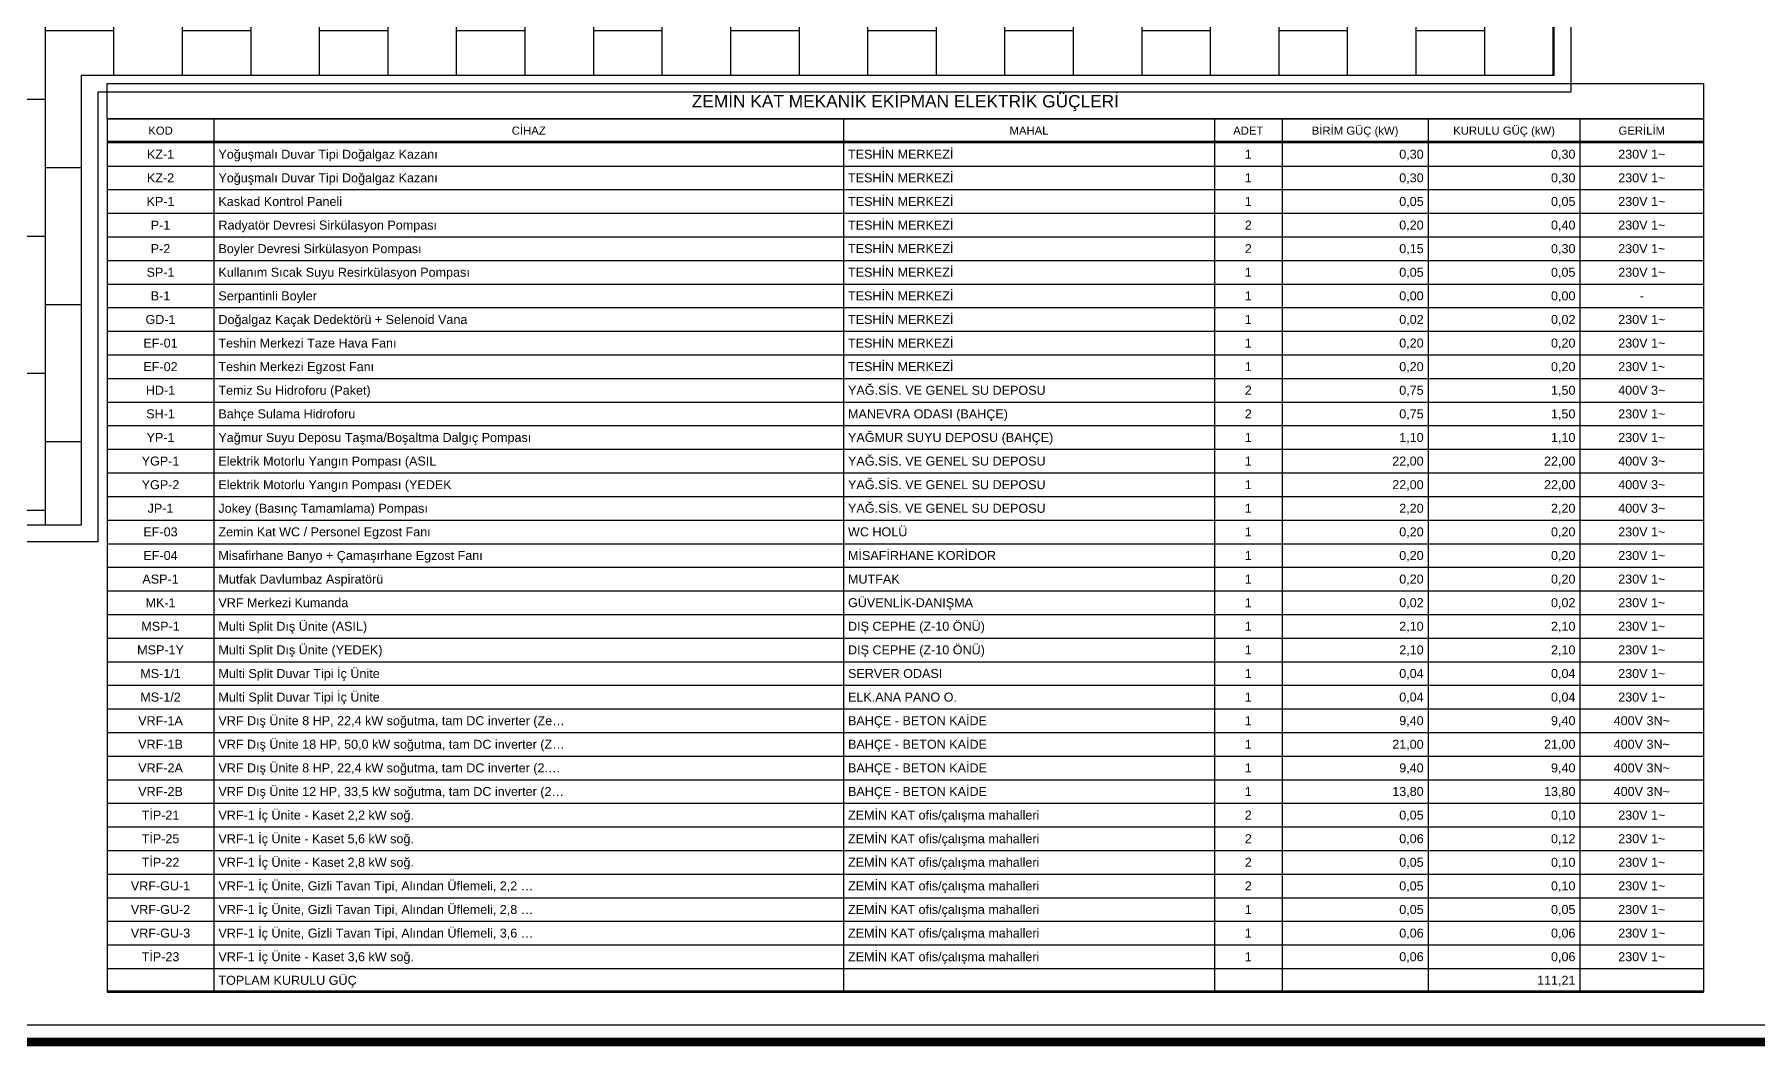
# Model space of a CAD drawing. Header units: inches. Extents: x 21 to 32698, y 13 to 3712.
# Drawn here: x 5585 to 7118, y 13 to 914 of the extents above; entities that cross this region are included whole.
import ezdxf
from ezdxf.enums import TextEntityAlignment as Align

# ---------------------------------------------------------------- set-up
doc = ezdxf.new("R2010")
doc.units = ezdxf.units.IN
doc.header["$MEASUREMENT"] = 0
doc.layers.add('MEK-ELK-TABLO', color=7, linetype='Continuous')
doc.layers.add('MEK-ELK-TABLO-CIZGI', color=8, linetype='Continuous')
for name, color, linetype, lineweight in [('Z_MİM_-KM-Pafta', 8, 'Continuous', 25), ('Z_MİM_-KM-PATTERN-00', 8, 'Continuous', 25), ('Z_MİM_-KM-PAVEMENT', 8, 'Continuous', 25), ('Z_MİM_-KM-STRS', 8, 'Continuous', 25), ('Z_MİM_00', 8, 'Continuous', 25)]:
    doc.layers.add(name, color=color, linetype=linetype, lineweight=lineweight)
doc.styles.add('MEK_ELK', font='arial.ttf')
doc.styles.add('STYLE1', font='arial.ttf', dxfattribs={"height": 1})

# ---------------------------------------------------------------- blocks, each defined once
blk = doc.blocks.new('*U4')
at = {"layer": 'Z_MİM_-KM-Pafta', "ltscale": 0.5, "const_width": 8}
blk.add_lwpolyline([(15, 3690), (5985, 3690), (5985, 0), (15, 0)], close=True, dxfattribs=at)
at = {"layer": 'Z_MİM_-KM-Pafta', "ltscale": 0.5}
blk.add_lwpolyline([(203.7, 3675), (5915, 3675, -0.414214), (5970, 3620), (5970, 70, -0.414214), (5915, 15), (85, 15, -0.414214), (30, 70), (30, 3499.6)], format="xyb", dxfattribs=at)
at = {"color": 7, "style": 'STYLE1'}
blk.add_attdef('00', (5783, 90.2), '', height=80.5, dxfattribs=at)
at = {"layer": 'Z_MİM_-KM-Pafta', "color": 7, "style": 'STYLE1'}
for tag, p, height in [('PAFTA_ADI', (5425.8, 251), 33), ('REVIZYON', (5505.9, 178.5), 12.9), ('OLCEK', (5505.9, 76), 12.9)]:
    blk.add_attdef(tag, p, '', height=height, dxfattribs=at)
blk = doc.blocks.new('TRETUVAR')
at = {"layer": 'Z_MİM_-KM-PATTERN-00'}
h = blk.add_hatch(dxfattribs=at)
h.set_pattern_fill('AR-B816', color=256, scale=0.3, angle=90)
h.set_pattern_definition([(90, (21322.77, 490.03), (-60.96, 4e-15), []), (180, (21322.77, 490.03), (-60.96, -60.96), [60.96, -60.96])])
h.paths.add_polyline_path([(22632.8, 2700), (19252.8, 2700), (19252.8, 2750), (19097.8, 2750), (19097.8, 2610), (22542.8, 2610), (22542.8, 2080.1), (22697.8, 2080.1), (22697.8, 1460.1), (22542.8, 1460.1), (22542.8, 980), (21222.8, 980), (21222.8, 590), (20152.8, 590), (20152.8, 980), (19012.8, 980), (19012.8, 1635), (18722.8, 1635), (18722.8, 2610), (18807.8, 2610), (18807.8, 2750), (18632.8, 2750), (18632.8, 1545), (18922.8, 1545), (18922.8, 890), (19882.8, 890), (19882.8, 665), (20022.8, 665), (20022.8, 490), (21322.8, 490), (21322.8, 890), (22632.8, 890), (22632.8, 1220.1), (22797.8, 1220.1), (22797.8, 2180.1), (22632.8, 2180.1)])
h.paths.add_polyline_path([(19082.8, 2750), (18822.8, 2750), (18822.8, 2610), (19082.8, 2610)], flags=16)
at = {"layer": 'Z_MİM_-KM-PAVEMENT'}
for points in [[(19097.8, 2765), (19267.8, 2765), (19267.8, 2715), (22647.8, 2715), (22647.8, 2195.1), (22812.8, 2195.1), (22812.8, 1195.1), (22647.8, 1195.1), (22647.8, 875), (21337.8, 875), (21337.8, 475), (19867.8, 475), (19867.8, 875), (18907.8, 875), (18907.8, 1530), (18617.8, 1530), (18617.8, 2765), (18807.8, 2765)], [(19097.8, 2750), (19252.8, 2750), (19252.8, 2700), (22632.8, 2700), (22632.8, 2180.1), (22797.8, 2180.1), (22797.8, 1210.1), (22632.8, 1210.1), (22632.8, 890), (21322.8, 890), (21322.8, 490), (20022.8, 490)]]:
    blk.add_lwpolyline(points, dxfattribs=at)

msp = doc.modelspace()

# ---------------------------------------------------------------- linework, layer by layer
at = {"layer": 'MEK-ELK-TABLO-CIZGI'}
for p, q in [((5650, 838.5), (5650, 61.5)), ((5650, 838.5), (7070, 838.5)), ((5745, 838.5), (5745, 61.5)), ((6305, 838.5), (6305, 61.5)), ((6635, 838.5), (6635, 61.5)), ((6695, 838.5), (6695, 61.5)), ((6825, 838.5), (6825, 61.5)), ((6960, 838.5), (6960, 61.5)), ((7070, 838.5), (7070, 61.5)), ((5650, 818.7), (7070, 818.7)), ((5650, 817.5), (7070, 817.5)), ((5650, 796.5), (7070, 796.5)), ((5650, 775.5), (7070, 775.5)), ((5650, 754.5), (7070, 754.5)), ((5650, 733.5), (7070, 733.5)), ((5650, 712.5), (7070, 712.5)), ((5650, 691.5), (7070, 691.5)), ((5650, 670.5), (7070, 670.5)), ((5650, 649.5), (7070, 649.5)), ((5650, 628.5), (7070, 628.5)), ((5650, 607.5), (7070, 607.5)), ((5650, 586.5), (7070, 586.5)), ((5650, 565.5), (7070, 565.5)), ((5650, 544.5), (7070, 544.5)), ((5650, 523.5), (7070, 523.5)), ((5650, 502.5), (7070, 502.5)), ((5650, 481.5), (7070, 481.5)), ((5650, 460.5), (7070, 460.5)), ((5650, 439.5), (7070, 439.5)), ((5650, 418.5), (7070, 418.5)), ((5650, 397.5), (7070, 397.5)), ((5650, 376.5), (7070, 376.5)), ((5650, 355.5), (7070, 355.5)), ((5650, 334.5), (7070, 334.5)), ((5650, 313.5), (7070, 313.5)), ((5650, 292.5), (7070, 292.5)), ((5650, 271.5), (7070, 271.5)), ((5650, 250.5), (7070, 250.5)), ((5650, 229.5), (7070, 229.5)), ((5650, 208.5), (7070, 208.5)), ((5650, 187.5), (7070, 187.5)), ((5650, 166.5), (7070, 166.5)), ((5650, 145.5), (7070, 145.5)), ((5650, 124.5), (7070, 124.5)), ((5650, 103.5), (7070, 103.5)), ((5650, 82.5), (7070, 82.5)), ((5650, 62.7), (7070, 62.7)), ((5650, 61.5), (7070, 61.5))]:
    msp.add_line(p, q, dxfattribs=at)
msp.add_lwpolyline([(5650, 870), (7070, 870), (7070, 838.5), (5650, 838.5)], close=True, dxfattribs=at)

# ---------------------------------------------------------------- block references
at = {"layer": 'Z_MİM_-KM-STRS'}
msp.add_blockref('TRETUVAR', (-15696, -12.9), dxfattribs=at)
at = {"layer": 'Z_MİM_00'}
msp.add_blockref('*U4', (2309.8, 17.1), dxfattribs=at)

# ---------------------------------------------------------------- texts
at = {"layer": 'MEK-ELK-TABLO', "style": 'MEK_ELK'}
for s, height, p in [('ZEMİN KAT MEKANİK EKİPMAN ELEKTRİK GÜÇLERİ', 11, (6360, 854.2)), ('KOD', 7.2, (5697.5, 828)), ('CİHAZ', 7.2, (6025, 828)), ('MAHAL', 7.2, (6470, 828)), ('ADET', 7.2, (6665, 828)), ('BİRİM GÜÇ (kW)', 7.2, (6760, 828)), ('KURULU GÜÇ (kW)', 7.2, (6892.5, 828)), ('GERİLİM', 7.2, (7015, 828)), ('KZ-1', 8, (5697.5, 807)), ('1', 8, (6665, 807)), ('230V 1~', 8, (7015, 807)), ('KZ-2', 8, (5697.5, 786)), ('1', 8, (6665, 786)), ('230V 1~', 8, (7015, 786)), ('KP-1', 8, (5697.5, 765)), ('1', 8, (6665, 765)), ('230V 1~', 8, (7015, 765)), ('P-1', 8, (5697.5, 744)), ('2', 8, (6665, 744)), ('230V 1~', 8, (7015, 744)), ('P-2', 8, (5697.5, 723)), ('2', 8, (6665, 723)), ('230V 1~', 8, (7015, 723)), ('SP-1', 8, (5697.5, 702)), ('1', 8, (6665, 702)), ('230V 1~', 8, (7015, 702)), ('B-1', 8, (5697.5, 681)), ('1', 8, (6665, 681)), ('-', 8, (7015, 681)), ('GD-1', 8, (5697.5, 660)), ('1', 8, (6665, 660)), ('230V 1~', 8, (7015, 660)), ('EF-01', 8, (5697.5, 639)), ('1', 8, (6665, 639)), ('230V 1~', 8, (7015, 639)), ('EF-02', 8, (5697.5, 618)), ('1', 8, (6665, 618)), ('230V 1~', 8, (7015, 618)), ('HD-1', 8, (5697.5, 597)), ('2', 8, (6665, 597)), ('400V 3~', 8, (7015, 597)), ('SH-1', 8, (5697.5, 576)), ('2', 8, (6665, 576)), ('230V 1~', 8, (7015, 576)), ('YP-1', 8, (5697.5, 555)), ('1', 8, (6665, 555)), ('230V 1~', 8, (7015, 555)), ('YGP-1', 8, (5697.5, 534)), ('1', 8, (6665, 534)), ('400V 3~', 8, (7015, 534)), ('YGP-2', 8, (5697.5, 513)), ('1', 8, (6665, 513)), ('400V 3~', 8, (7015, 513)), ('JP-1', 8, (5697.5, 492)), ('1', 8, (6665, 492)), ('400V 3~', 8, (7015, 492)), ('EF-03', 8, (5697.5, 471)), ('230V 1~', 8, (7015, 471)), ('1', 8, (6665, 471)), ('EF-04', 8, (5697.5, 450)), ('1', 8, (6665, 450)), ('230V 1~', 8, (7015, 450)), ('ASP-1', 8, (5697.5, 429)), ('1', 8, (6665, 429)), ('230V 1~', 8, (7015, 429)), ('MK-1', 8, (5697.5, 408)), ('1', 8, (6665, 408)), ('230V 1~', 8, (7015, 408)), ('MSP-1', 8, (5697.5, 387)), ('1', 8, (6665, 387)), ('230V 1~', 8, (7015, 387)), ('MSP-1Y', 8, (5697.5, 366)), ('1', 8, (6665, 366)), ('230V 1~', 8, (7015, 366)), ('MS-1/1', 8, (5697.5, 345)), ('1', 8, (6665, 345)), ('230V 1~', 8, (7015, 345)), ('MS-1/2', 8, (5697.5, 324)), ('1', 8, (6665, 324)), ('230V 1~', 8, (7015, 324)), ('VRF-1A', 8, (5697.5, 303)), ('1', 8, (6665, 303)), ('400V 3N~', 8, (7015, 303)), ('VRF-1B', 8, (5697.5, 282)), ('1', 8, (6665, 282)), ('400V 3N~', 8, (7015, 282)), ('VRF-2A', 8, (5697.5, 261)), ('1', 8, (6665, 261)), ('400V 3N~', 8, (7015, 261)), ('VRF-2B', 8, (5697.5, 240)), ('1', 8, (6665, 240)), ('400V 3N~', 8, (7015, 240)), ('TİP-21', 8, (5697.5, 219)), ('2', 8, (6665, 219)), ('230V 1~', 8, (7015, 219)), ('TİP-25', 8, (5697.5, 198)), ('2', 8, (6665, 198)), ('230V 1~', 8, (7015, 198)), ('TİP-22', 8, (5697.5, 177)), ('2', 8, (6665, 177)), ('230V 1~', 8, (7015, 177)), ('VRF-GU-1', 8, (5697.5, 156)), ('2', 8, (6665, 156)), ('230V 1~', 8, (7015, 156)), ('VRF-GU-2', 8, (5697.5, 135)), ('1', 8, (6665, 135)), ('230V 1~', 8, (7015, 135)), ('VRF-GU-3', 8, (5697.5, 114)), ('1', 8, (6665, 114)), ('230V 1~', 8, (7015, 114)), ('TİP-23', 8, (5697.5, 93)), ('1', 8, (6665, 93)), ('230V 1~', 8, (7015, 93))]:
    msp.add_text(s, height=height, dxfattribs=at).set_placement(p, align=Align.MIDDLE_CENTER)
for s, p in [('TESHİN MERKEZİ', (6309, 807)), ('Yoğuşmalı Duvar Tipi Doğalgaz Kazanı', (5749, 807)), ('Yoğuşmalı Duvar Tipi Doğalgaz Kazanı', (5749, 786)), ('TESHİN MERKEZİ', (6309, 786)), ('Kaskad Kontrol Paneli', (5749, 765)), ('TESHİN MERKEZİ', (6309, 765)), ('Radyatör Devresi Sirkülasyon Pompası', (5749, 744)), ('TESHİN MERKEZİ', (6309, 744)), ('Boyler Devresi Sirkülasyon Pompası', (5749, 723)), ('TESHİN MERKEZİ', (6309, 723)), ('Kullanım Sıcak Suyu Resirkülasyon Pompası', (5749, 702)), ('TESHİN MERKEZİ', (6309, 702)), ('Serpantinli Boyler', (5749, 681)), ('TESHİN MERKEZİ', (6309, 681)), ('Doğalgaz Kaçak Dedektörü + Selenoid Vana', (5749, 660)), ('TESHİN MERKEZİ', (6309, 660)), ('TESHİN MERKEZİ', (6309, 639)), ('Teshin Merkezi Taze Hava Fanı', (5749, 639)), ('Teshin Merkezi Egzost Fanı', (5749, 618)), ('TESHİN MERKEZİ', (6309, 618)), ('Temiz Su Hidroforu (Paket)', (5749, 597)), ('YAĞ.SİS. VE GENEL SU DEPOSU', (6309, 597)), ('Bahçe Sulama Hidroforu', (5749, 576)), ('MANEVRA ODASI (BAHÇE)', (6309, 576)), ('Yağmur Suyu Deposu Taşma/Boşaltma Dalgıç Pompası', (5749, 555)), ('YAĞMUR SUYU DEPOSU (BAHÇE)', (6309, 555)), ('Elektrik Motorlu Yangın Pompası (ASIL', (5749, 534)), ('YAĞ.SİS. VE GENEL SU DEPOSU', (6309, 534)), ('Elektrik Motorlu Yangın Pompası (YEDEK', (5749, 513)), ('YAĞ.SİS. VE GENEL SU DEPOSU', (6309, 513)), ('Jokey (Basınç Tamamlama) Pompası', (5749, 492)), ('YAĞ.SİS. VE GENEL SU DEPOSU', (6309, 492)), ('Zemin Kat WC / Personel Egzost Fanı', (5749, 471)), ('WC HOLÜ', (6309, 471)), ('Misafirhane Banyo + Çamaşırhane Egzost Fanı', (5749, 450)), ('MİSAFİRHANE KORİDOR', (6309, 450)), ('Mutfak Davlumbaz Aspiratörü', (5749, 429)), ('MUTFAK', (6309, 429)), ('GÜVENLİK-DANIŞMA', (6309, 408)), ('VRF Merkezi Kumanda', (5749, 408)), ('Multi Split Dış Ünite (ASIL)', (5749, 387)), ('DIŞ CEPHE (Z-10 ÖNÜ)', (6309, 387)), ('Multi Split Dış Ünite (YEDEK)', (5749, 366)), ('DIŞ CEPHE (Z-10 ÖNÜ)', (6309, 366)), ('Multi Split Duvar Tipi İç Ünite', (5749, 345)), ('SERVER ODASI', (6309, 345)), ('Multi Split Duvar Tipi İç Ünite', (5749, 324)), ('ELK.ANA PANO O.', (6309, 324)), ('VRF Dış Ünite 8 HP, 22,4 kW soğutma, tam DC inverter (Ze…', (5749, 303)), ('BAHÇE - BETON KAİDE', (6309, 303)), ('VRF Dış Ünite 18 HP, 50,0 kW soğutma, tam DC inverter (Z…', (5749, 282)), ('BAHÇE - BETON KAİDE', (6309, 282)), ('VRF Dış Ünite 8 HP, 22,4 kW soğutma, tam DC inverter (2.…', (5749, 261)), ('BAHÇE - BETON KAİDE', (6309, 261)), ('VRF Dış Ünite 12 HP, 33,5 kW soğutma, tam DC inverter (2…', (5749, 240)), ('BAHÇE - BETON KAİDE', (6309, 240)), ('VRF-1 İç Ünite - Kaset 2,2 kW soğ.', (5749, 219)), ('ZEMİN KAT ofis/çalışma mahalleri', (6309, 219)), ('VRF-1 İç Ünite - Kaset 5,6 kW soğ.', (5749, 198)), ('ZEMİN KAT ofis/çalışma mahalleri', (6309, 198)), ('VRF-1 İç Ünite - Kaset 2,8 kW soğ.', (5749, 177)), ('ZEMİN KAT ofis/çalışma mahalleri', (6309, 177)), ('VRF-1 İç Ünite, Gizli Tavan Tipi, Alından Üflemeli, 2,2 …', (5749, 156)), ('ZEMİN KAT ofis/çalışma mahalleri', (6309, 156)), ('VRF-1 İç Ünite, Gizli Tavan Tipi, Alından Üflemeli, 2,8 …', (5749, 135)), ('ZEMİN KAT ofis/çalışma mahalleri', (6309, 135)), ('VRF-1 İç Ünite, Gizli Tavan Tipi, Alından Üflemeli, 3,6 …', (5749, 114)), ('ZEMİN KAT ofis/çalışma mahalleri', (6309, 114)), ('VRF-1 İç Ünite - Kaset 3,6 kW soğ.', (5749, 93)), ('ZEMİN KAT ofis/çalışma mahalleri', (6309, 93)), ('TOPLAM KURULU GÜÇ', (5749, 72))]:
    msp.add_text(s, height=8, dxfattribs=at).set_placement(p, align=Align.MIDDLE_LEFT)
for s, p in [('0,30', (6821, 807)), ('0,30', (6956, 807)), ('0,30', (6821, 786)), ('0,30', (6956, 786)), ('0,05', (6821, 765)), ('0,05', (6956, 765)), ('0,20', (6821, 744)), ('0,40', (6956, 744)), ('0,15', (6821, 723)), ('0,30', (6956, 723)), ('0,05', (6821, 702)), ('0,05', (6956, 702)), ('0,00', (6821, 681)), ('0,00', (6956, 681)), ('0,02', (6821, 660)), ('0,02', (6956, 660)), ('0,20', (6821, 639)), ('0,20', (6956, 639)), ('0,20', (6821, 618)), ('0,20', (6956, 618)), ('0,75', (6821, 597)), ('1,50', (6956, 597)), ('0,75', (6821, 576)), ('1,50', (6956, 576)), ('1,10', (6821, 555)), ('1,10', (6956, 555)), ('22,00', (6821, 534)), ('22,00', (6956, 534)), ('22,00', (6821, 513)), ('22,00', (6956, 513)), ('2,20', (6821, 492)), ('2,20', (6956, 492)), ('0,20', (6821, 471)), ('0,20', (6956, 471)), ('0,20', (6821, 450)), ('0,20', (6956, 450)), ('0,20', (6821, 429)), ('0,20', (6956, 429)), ('0,02', (6821, 408)), ('0,02', (6956, 408)), ('2,10', (6821, 387)), ('2,10', (6956, 387)), ('2,10', (6821, 366)), ('2,10', (6956, 366)), ('0,04', (6821, 345)), ('0,04', (6956, 345)), ('0,04', (6821, 324)), ('0,04', (6956, 324)), ('9,40', (6821, 303)), ('9,40', (6956, 303)), ('21,00', (6821, 282)), ('21,00', (6956, 282)), ('9,40', (6821, 261)), ('9,40', (6956, 261)), ('13,80', (6821, 240)), ('13,80', (6956, 240)), ('0,05', (6821, 219)), ('0,10', (6956, 219)), ('0,06', (6821, 198)), ('0,12', (6956, 198)), ('0,05', (6821, 177)), ('0,10', (6956, 177)), ('0,05', (6821, 156)), ('0,10', (6956, 156)), ('0,05', (6821, 135)), ('0,05', (6956, 135)), ('0,06', (6821, 114)), ('0,06', (6956, 114)), ('0,06', (6821, 93)), ('0,06', (6956, 93)), ('111,21', (6956, 72))]:
    msp.add_text(s, height=8, dxfattribs=at).set_placement(p, align=Align.MIDDLE_RIGHT)

doc.saveas('drawing.dxf')
